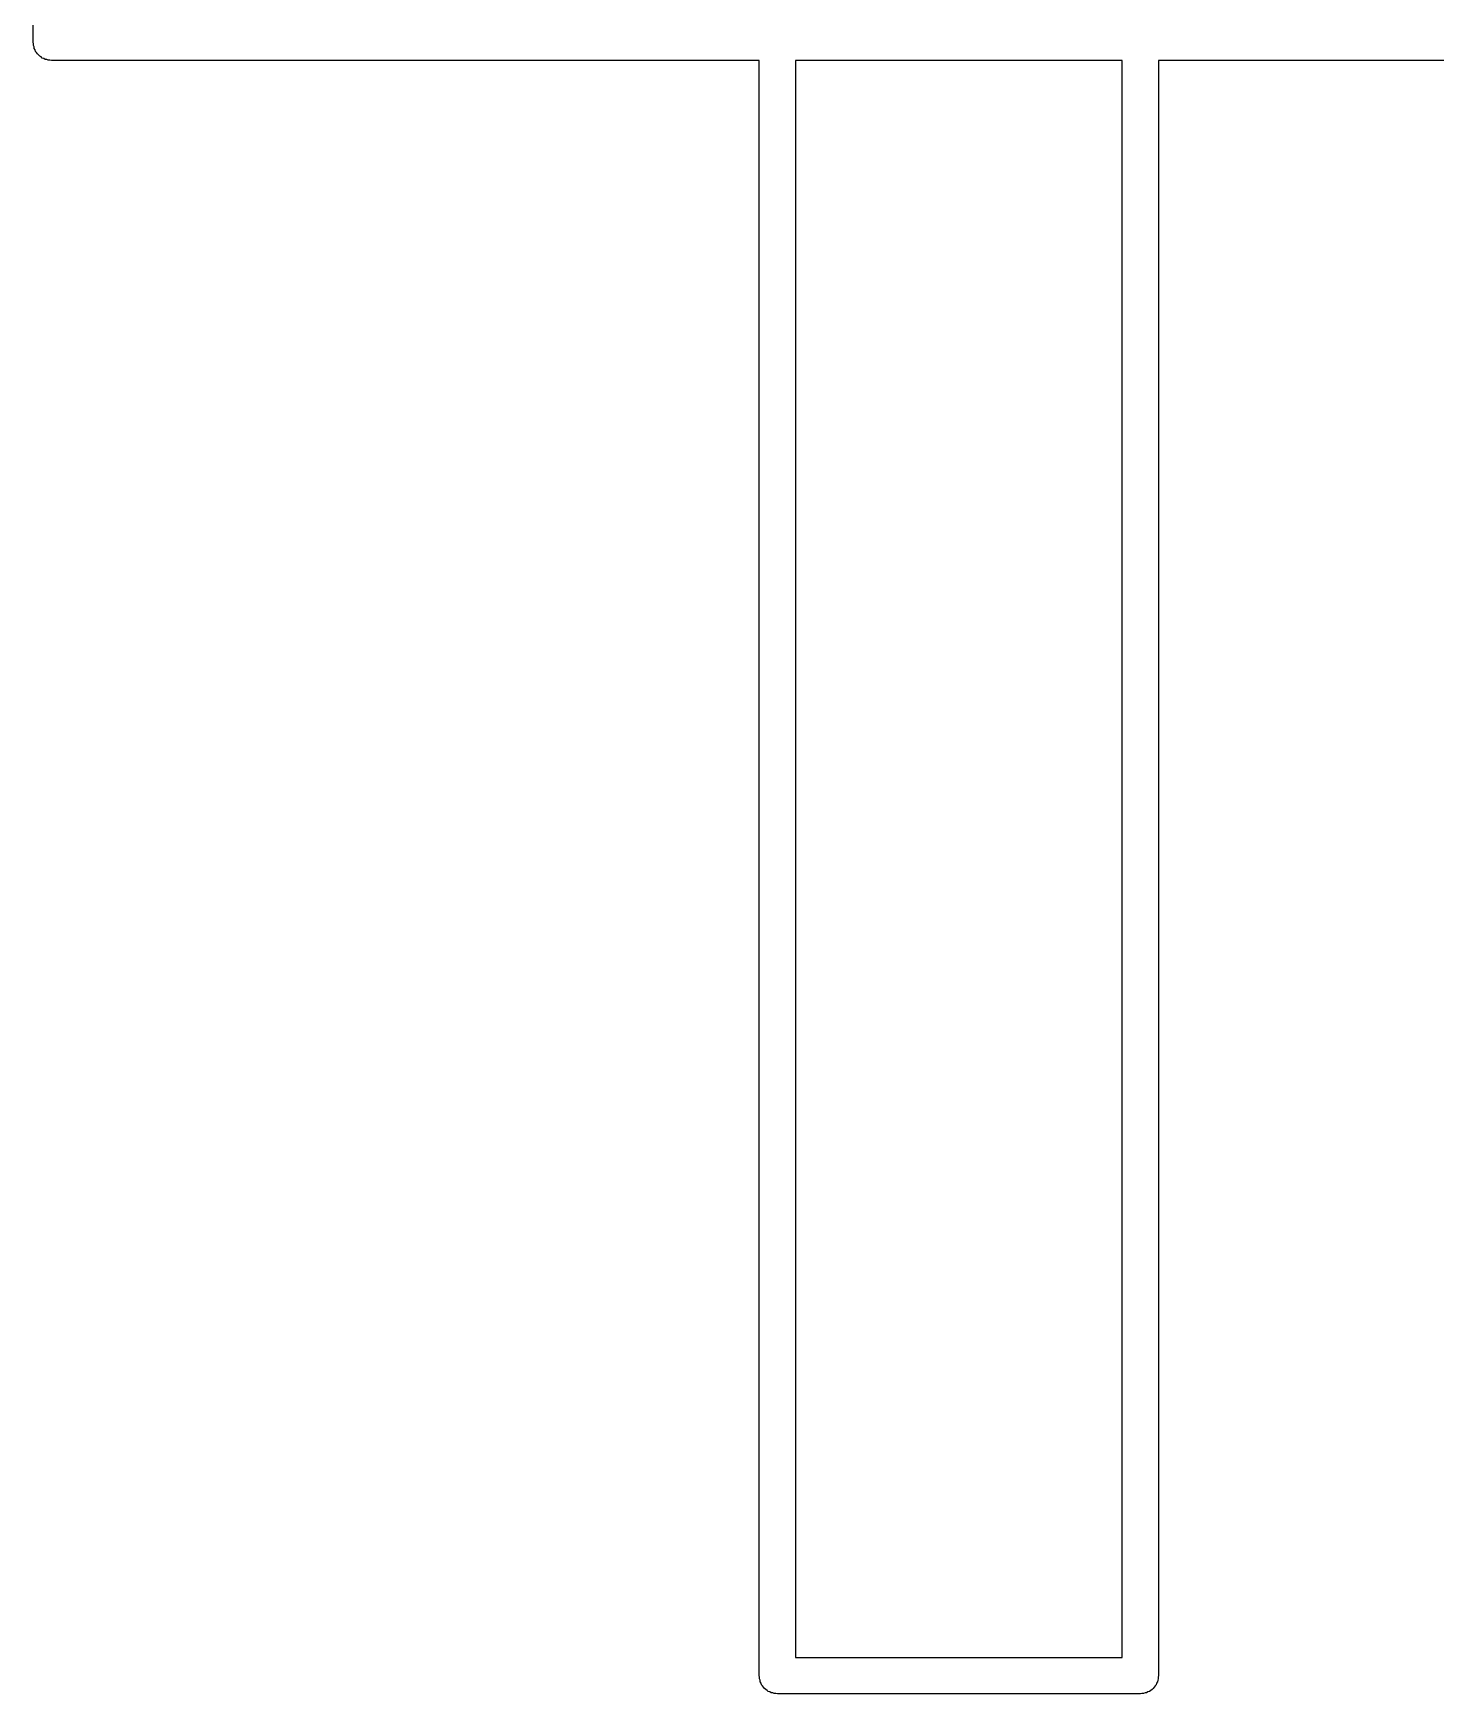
# Model space of a CAD drawing. Extents: x -0.3 to 76.5, y -74.5 to -2.2.
# Drawn here: x 16.95 to 20.814, y -23.05 to -18.475 of the extents above; entities that cross this region are included whole.
import ezdxf

# ---------------------------------------------------------------- set-up
doc = ezdxf.new("R2010")
doc.units = 0
doc.header["$MEASUREMENT"] = 0
doc.layers.add('BLACK', color=7, linetype='CONTINUOUS')

msp = doc.modelspace()

# ---------------------------------------------------------------- linework, layer by layer
at = {"layer": 'Black'}
for p, q in [((16.95, -18.5), (16.95, -9.5)), ((16.9508, -18.5043), (16.95, -18.5)), ((16.9508, -18.5087), (16.9508, -18.5043)), ((16.9523, -18.5128), (16.9508, -18.5087)), ((16.953, -18.5171), (16.9523, -18.5128)), ((16.9552, -18.5209), (16.953, -18.5171)), ((16.9567, -18.525), (16.9552, -18.5209)), ((16.9595, -18.5284), (16.9567, -18.525)), ((16.9617, -18.5321), (16.9595, -18.5284)), ((16.965, -18.535), (16.9617, -18.5321)), ((16.9679, -18.5383), (16.965, -18.535)), ((16.9716, -18.5405), (16.9679, -18.5383)), ((16.975, -18.5433), (16.9716, -18.5405)), ((16.9791, -18.5448), (16.975, -18.5433)), ((16.9829, -18.547), (16.9791, -18.5448)), ((16.9872, -18.5477), (16.9829, -18.547)), ((16.9913, -18.5492), (16.9872, -18.5477)), ((16.9957, -18.5492), (16.9913, -18.5492)), ((17, -18.55), (16.9957, -18.5492)), ((18.95, -18.55), (17, -18.55)), ((18.95, -23), (18.95, -18.55)), ((19.05, -18.55), (19.05, -22.95)), ((19.95, -18.55), (19.05, -18.55)), ((19.95, -22.95), (19.95, -18.55)), ((21.45, -18.55), (20.05, -18.55)), ((20.05, -18.55), (20.05, -23)), ((19.05, -22.95), (19.95, -22.95)), ((18.9508, -23.0043), (18.95, -23)), ((18.9508, -23.0087), (18.9508, -23.0043)), ((18.9523, -23.0128), (18.9508, -23.0087)), ((20.0492, -23.0087), (20.0477, -23.0128)), ((20.05, -23), (20.0492, -23.0043)), ((20.0492, -23.0043), (20.0492, -23.0087)), ((18.953, -23.0171), (18.9523, -23.0128)), ((18.9552, -23.0209), (18.953, -23.0171)), ((18.9567, -23.025), (18.9552, -23.0209)), ((18.9595, -23.0284), (18.9567, -23.025)), ((18.9617, -23.0321), (18.9595, -23.0284)), ((18.965, -23.035), (18.9617, -23.0321)), ((18.9679, -23.0383), (18.965, -23.035)), ((18.9716, -23.0405), (18.9679, -23.0383)), ((18.975, -23.0433), (18.9716, -23.0405)), ((18.9791, -23.0448), (18.975, -23.0433)), ((18.9829, -23.047), (18.9791, -23.0448)), ((18.9872, -23.0477), (18.9829, -23.047)), ((18.9913, -23.0492), (18.9872, -23.0477)), ((18.9957, -23.0492), (18.9913, -23.0492)), ((19, -23.05), (18.9957, -23.0492)), ((20, -23.05), (19, -23.05)), ((20.0043, -23.0492), (20, -23.05)), ((20.0087, -23.0492), (20.0043, -23.0492)), ((20.0128, -23.0477), (20.0087, -23.0492)), ((20.0171, -23.047), (20.0128, -23.0477)), ((20.0209, -23.0448), (20.0171, -23.047)), ((20.025, -23.0433), (20.0209, -23.0448)), ((20.0284, -23.0405), (20.025, -23.0433)), ((20.0321, -23.0383), (20.0284, -23.0405)), ((20.035, -23.035), (20.0321, -23.0383)), ((20.0383, -23.0321), (20.035, -23.035)), ((20.0405, -23.0284), (20.0383, -23.0321)), ((20.0433, -23.025), (20.0405, -23.0284)), ((20.0448, -23.0209), (20.0433, -23.025)), ((20.047, -23.0171), (20.0448, -23.0209)), ((20.0477, -23.0128), (20.047, -23.0171))]:
    msp.add_line(p, q, dxfattribs=at)

doc.saveas('drawing.dxf')
